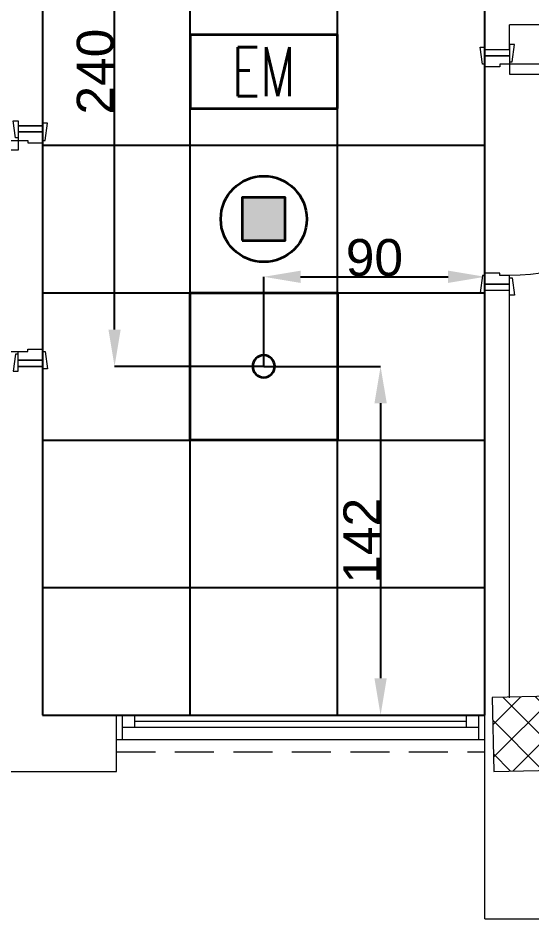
# Model space of a CAD drawing. Header units: inches. Extents: x -12418 to 57169, y -29325 to 19878.
# Drawn here: x 17698 to 19789, y -13697 to -10029 of the extents above; entities that cross this region are included whole.
import ezdxf
from ezdxf.enums import TextEntityAlignment as Align

# ---------------------------------------------------------------- set-up
doc = ezdxf.new("R2010")
doc.units = ezdxf.units.IN
doc.header["$LTSCALE"] = 25
doc.header["$MEASUREMENT"] = 0
doc.header["$PDMODE"] = 3
doc.linetypes.add('00-Ground Floor$0$HIDDEN', pattern=[9.525, 6.35, -3.175])
doc.layers.get('0').update_dxf_attribs({"color": 8})
doc.layers.get('Defpoints').update_dxf_attribs({"color": 8})
for name, color, linetype, lineweight in [('00-Ground Floor$0$Aluminum', 251, 'Continuous', 5), ('00-Ground Floor$0$C-HYDR-CTCH', 251, 'Continuous', 5), ('00-Ground Floor$0$Hatch', 254, 'Continuous', 5), ('00-Ground Floor$0$Proj', 251, 'Continuous', 5), ('00-Ground Floor$0$Walls', 251, 'Continuous', 5), ('00-Ground Floor$0$Wooden Joinery', 251, 'Continuous', 5), ('E-DIM', 6, 'Continuous', 18), ('E-LITE-CIRC-NUMB', 6, 'Continuous', 25), ('E-LITE-CLNG', 150, 'Continuous', 35), ('E-LITE-CLNG @ 100', 150, 'Continuous', 35), ('E-LITE-CTRL', 6, 'Continuous', 25), ('T-INTC-CLNG @ 100', 33, 'Continuous', 35), ('T-INTC-DEVC-NUMB', 2, 'Continuous', 25)]:
    doc.layers.add(name, color=color, linetype=linetype, lineweight=lineweight)
doc.layers.add('00-Ground Floor$0$False Ceiling', color=251, linetype='Continuous')
doc.styles.add('DC_Simplex', font='SIMPLEX.shx', dxfattribs={"width": 0.7})
doc.styles.get("Standard").update_dxf_attribs({"font": 'arial.ttf'})
doc.dimstyles.get("Standard").update_dxf_attribs({"dimtxt": 150, "dimasz": 150, "dimexe": 0.18, "dimexo": 0.0625, "dimgap": 1, "dimtad": 1, "dimdec": 0, "dimlfac": 0.1, "dimzin": 0, "dimdsep": 46, "dimtxsty": 'Standard', "dimcen": 0.09, "dimclrd": 256, "dimclrt": 7, "dimadec": 0, "dimazin": 0, "dimtfac": 1, "dimtdec": 0, "dimtofl": 0, "dimtmove": 0, "dimatfit": 3, "dimfxl": 1, "dimtolj": 1, "dimtzin": 0, "dimarcsym": 0})

# ---------------------------------------------------------------- blocks, each defined once
blk = doc.blocks.new('00-Ground Floor$0$A$C72370EFE')
at = {"layer": '00-Ground Floor$0$Wooden Joinery'}
for p, q in [((-0.01, -0.03), (-0.01, -0.07)), ((0, -0.03), (-0.01, -0.03)), ((0.04, -0.03), (0.05, -0.03)), ((0.05, -0.03), (0.05, -0.07)), ((-0.05, -0.07), (-0.05, -0.16)), ((-0.03, -0.07), (-0.03, -0.16)), ((-0.01, -0.04), (-0.02, -0.04)), ((-0.01, -0.06), (-0.02, -0.06)), ((0, -0.07), (-0.01, -0.07)), ((0.04, -0.07), (0.05, -0.07)), ((0.05, -0.04), (0.06, -0.04)), ((0.05, -0.06), (0.06, -0.06)), ((0.07, -0.07), (0.07, -0.16)), ((0.09, -0.07), (0.09, -0.16)), ((-0.01, -0.17), (-0.02, -0.17)), ((-0.01, -0.17), (-0.01, -0.19)), ((0.05, -0.17), (0.06, -0.17)), ((0.05, -0.17), (0.05, -0.19)), ((-0.01, -0.19), (-0.02, -0.19)), ((0.05, -0.19), (0.06, -0.19))]:
    blk.add_line(p, q, dxfattribs=at)
for centre, radius, start, end in [((-0.02, -0.07), 0.03, 90, 180), ((-0.02, -0.07), 0.01, 90, 180), ((0.06, -0.07), 0.03, 0, 90), ((0.06, -0.07), 0.01, 0, 90), ((-0.02, -0.16), 0.03, 180, 270), ((-0.02, -0.16), 0.01, 180, 270), ((0.06, -0.16), 0.01, 270, 0), ((0.06, -0.16), 0.03, 270, 0)]:
    blk.add_arc(centre, radius, start, end, dxfattribs=at)
blk = doc.blocks.new('00-Ground Floor$0$A$C5DAD61B4')
at = {"layer": '00-Ground Floor$0$Wooden Joinery'}
for points in [[(80, 959.1), (80, 969.1), (10, 979.1), (10, 959.1)], [(940, 959.1), (940, 969.1), (1010, 979.1), (1010, 959.1)], [(70, 859.1), (70, 849.1), (0, 839.1), (0, 859.1)], [(120, 859.1), (120, 0), (80, 0), (80, 859.1)], [(950, 859.1), (950, 849.1), (1020, 839.1), (1020, 859.1)]]:
    blk.add_lwpolyline(points, close=True, dxfattribs=at)
for points in [[(45, 859.1), (45, 959.1), (20, 959.1), (20, 859.1), (45, 859.1)], [(45, 859.1), (80, 859.1), (80, 899.1), (90, 899.1), (90, 959.1), (45, 959.1), (45, 859.1)], [(975, 859.1), (940, 859.1), (940, 899.1), (930, 899.1), (930, 959.1), (975, 959.1), (975, 859.1)], [(975, 859.1), (975, 959.1), (1000, 959.1), (1000, 859.1), (975, 859.1)]]:
    blk.add_lwpolyline(points, dxfattribs=at)
blk.add_arc((80, 859.1), 860, 272.666, 0, dxfattribs=at)
at = {"layer": '00-Ground Floor$0$Wooden Joinery', "xscale": 999.9999999998854, "yscale": 999.9999999998854, "zscale": 999.9999999998854, "rotation": 180}
blk.add_blockref('00-Ground Floor$0$A$C72370EFE', (120, 0), dxfattribs=at)
blk = doc.blocks.new('00-Ground Floor$0$A$Ce9e1c4c3')
at = {"layer": '00-Ground Floor$0$False Ceiling', "color": 254, "linetype": 'Continuous'}
for p, q in [((-82202.3, -2747.4, 0), (-82202.3, -12867.4, 0)), ((-81602.3, -12867.4), (-81602.3, -2747.4)), ((-81002.3, -12867.4), (-81002.3, -2747.4)), ((-80402.3, -12867.4, 0), (-80402.3, -2747.4, 0)), ((-82202.3, -10547.4), (-80402.3, -10547.4)), ((-82202.3, -11147.4), (-80402.3, -11147.4)), ((-82202.3, -11747.4), (-80402.3, -11747.4)), ((-82202.3, -12347.4), (-80402.3, -12347.4)), ((-82202.3, -12867.4, 0), (-80402.3, -12867.4, 0))]:
    blk.add_line(p, q, dxfattribs=at)
blk = doc.blocks.new('00-Ground Floor')
at = {"layer": '00-Ground Floor$0$Hatch'}
h = blk.add_hatch(dxfattribs=at)
h.set_pattern_fill('ANSI37', color=256, scale=30)
h.set_pattern_definition([(45, (-1981.42, -13099.68), (-67.35192, 67.35192), []), (135, (-1981.42, -13099.68), (-67.35192, -67.35192), [])])
h.paths.add_polyline_path([(48971.2, 8818.2), (48367.3, 8810.1), (48371.2, 8521.7), (48975.1, 8529.8)])
h.paths.add_polyline_path([(41810.5, 8810.5), (41227, 8805), (41207, 8513.7), (41790.5, 8519.1)])
h.paths.add_polyline_path([(27433.5, 8803.1), (26834.4, 8799), (26828.7, 8506), (27427.8, 8510)])
h.paths.add_polyline_path([(34618.7, 8805.3), (34017.5, 8797.8), (34009.3, 8512.1), (34610.5, 8519.6)])
h.paths.add_polyline_path([(20214.3, 8812.4), (19607.8, 8790.5), (19622.4, 8498), (20228.8, 8519.8)])
h.paths.add_polyline_path([(13477.7, 8802), (12255.7, 8825.9), (12249.3, 8529.8), (13471.3, 8505.8)])
h.paths.add_polyline_path([(13491.8, 1601.9), (12276.8, 1586.2), (12263.3, 1293.7), (13478.3, 1309.4)])
h.paths.add_polyline_path([(13465.7, -5591.3), (12262.6, -5607.3), (12256.9, -5900.3), (13460, -5884.3)])
h.paths.add_polyline_path([(13484.2, -12790), (12287.5, -12801.4), (12290.4, -13095.9), (13487, -13084.4)])
h.paths.add_polyline_path([(5849.2, -12787.9), (5245.6, -12791.6), (5256.3, -13077.1), (5859.8, -13073.4)])
h.paths.add_polyline_path([(5833.8, -5589.9), (5236.9, -5588.3), (5236.8, -5889.5), (5833.6, -5891)])
h.paths.add_polyline_path([(5843.6, 1599.7), (5224.3, 1600.9), (5213.7, 1298), (5833, 1296.7)])
h.paths.add_polyline_path([(5820.3, 8779.1), (5219.7, 8793.5), (5216, 8503.9), (5816.7, 8489.4)])
h.paths.add_polyline_path([(-1378.8, 8777.2), (-1981.4, 8799.9), (-1979.5, 8511.6), (-1376.9, 8488.9)])
h.paths.add_polyline_path([(-1371.1, -5601.1), (-1973.1, -5608.1), (-1969.7, -5899.7), (-1367.7, -5892.7)])
h.paths.add_polyline_path([(-1353.5, -12795.7), (-1951.9, -12796.7), (-1947.1, -13097.4), (-1348.7, -13096.4)])
h.paths.add_polyline_path([(20233.2, -12782.5), (19627.5, -12795.4), (19633.2, -13096.6), (20238.9, -13083.7)])
h.paths.add_polyline_path([(20226.6, -5590), (19632.3, -5607.6), (19634.4, -5904.1), (20228.7, -5886.6)])
h.paths.add_polyline_path([(20217.9, 1618), (19619, 1610.4), (19623, 1310.2), (20221.9, 1317.9)])
h.paths.add_polyline_path([(27418.3, 1602.8), (26816.3, 1607.5), (26820.6, 1315.3), (27422.5, 1310.7)])
h.paths.add_polyline_path([(27422, -5579.9), (26818.1, -5597.5), (26831.6, -5897.5), (27431.7, -5876.5)])
h.paths.add_polyline_path([(27438.1, -12795.9), (26834.3, -12789.3), (26831.9, -13075), (27435.7, -13081.6)])
h.paths.add_polyline_path([(34636.6, -12785.4), (34039.3, -12800), (34048.3, -13099.7), (34645.6, -13085.1)])
h.paths.add_polyline_path([(34629.3, -5597.1), (34028, -5595.2), (34029.2, -5892.4), (34630.4, -5894.3)])
h.paths.add_polyline_path([(34592.8, 1606.7), (34012, 1611.4), (34031.7, 1321.6), (34612.5, 1316.9)])
h.paths.add_polyline_path([(41796.2, 1606), (41198.6, 1619.8), (41200.6, 1327.8), (41798.2, 1314.1)])
h.paths.add_polyline_path([(41797.2, -5592.6), (41228.8, -5600.2), (41230.6, -5894.3), (41799, -5886.7)])
h.paths.add_polyline_path([(41834.3, -12789.7), (41229, -12792.4), (41230.4, -13096.9), (41835.6, -13094.3)])
h.paths.add_polyline_path([(49008.5, -12790.2), (48420.5, -12774.1), (48407.3, -13081.4), (48995.3, -13097.4)])
h.paths.add_polyline_path([(48992.7, -5590.8), (48389.5, -5589.7), (48387.5, -5886.2), (48990.7, -5887.3)])
at = {"layer": '00-Ground Floor$0$Aluminum'}
for p, q in [((19597.7, -12867.4, 0), (18097.7, -12867.4, 0)), ((18122.7, -12967.4, 0), (18122.7, -12867.4, 0)), ((18172.7, -12917.4, 0), (18172.7, -12867.4, 0)), ((19522.7, -12917.4, 0), (19522.7, -12867.4, 0)), ((19572.7, -12967.4, 0), (19572.7, -12867.4, 0)), ((18172.7, -12892.4, 0), (19522.7, -12892.4, 0)), ((19572.7, -12917.4, 0), (18122.7, -12917.4, 0)), ((19597.7, -12967.4, 0), (18097.7, -12967.4, 0))]:
    blk.add_line(p, q, dxfattribs=at)
at = {"layer": '00-Ground Floor$0$C-HYDR-CTCH', "flags": 128}
blk.add_lwpolyline([(19627.5, -12795.4), (19633.2, -13096.6), (20238.9, -13083.7), (20233.2, -12782.5), (19627.5, -12795.4)], dxfattribs=at)
at = {"layer": '00-Ground Floor$0$Proj', "linetype": '00-Ground Floor$0$HIDDEN'}
blk.add_line((18097.7, -13017.4, 0), (19597.7, -13017.4, 0), dxfattribs=at)
at = {"layer": '00-Ground Floor$0$Walls'}
for p, q in [((19597.7, -10157.4, 0), (19597.7, -7537.4, 0)), ((17797.7, -10467.4, 0), (17797.7, -8357.4, 0)), ((19697.7, -10157.4, 0), (19697.7, -10057.4, 0)), ((23849.5, -10057.4, 0), (19697.7, -10057.4, 0)), ((19597.7, -10157.4, 0), (19697.7, -10157.4, 0)), ((17697.7, -10467.4, 0), (17797.7, -10467.4, 0)), ((19597.7, -12867.4, 0), (19597.7, -11137.4, 0)), ((19597.7, -11137.4, 0), (19697.7, -11137.4, 0)), ((19697.7, -12797.4, 0), (19697.7, -11137.4, 0)), ((17697.7, -11447.4, 0), (17797.7, -11447.4, 0)), ((17797.7, -12867.4, 0), (17797.7, -11447.4, 0)), ((17797.7, -12867.4, 0), (18097.7, -12867.4, 0)), ((18097.7, -13097.4, 0), (18097.7, -12867.4, 0)), ((19597.7, -13097.4, 0), (19597.7, -12867.4, 0)), ((15977.9, -13097.4, 0), (18097.7, -13097.4, 0)), ((19597.7, -13697.4, 0), (19597.7, -13097.4, 0)), ((19597.7, -13697.4, 0), (20562.9, -13697.4, 0))]:
    blk.add_line(p, q, dxfattribs=at)
at = {"layer": '00-Ground Floor$0$False Ceiling', "color": 254}
blk.add_blockref('00-Ground Floor$0$A$Ce9e1c4c3', (100000, 0), dxfattribs=at)
at = {"layer": '00-Ground Floor$0$Wooden Joinery', "xscale": -1, "rotation": 90}
blk.add_blockref('00-Ground Floor$0$A$C5DAD61B4', (20556.8, -10137.4, 0), dxfattribs=at)
at = {"layer": '00-Ground Floor$0$Wooden Joinery', "rotation": 270}
blk.add_blockref('00-Ground Floor$0$A$C5DAD61B4', (16838.7, -10447.4, 0), dxfattribs=at)
blk = doc.blocks.new('*U13')
blk.add_lwpolyline([(-300, 300), (-300, -300), (300, -300), (300, 300)], close=True)
blk.add_circle((0, 0), 45)
at = {"layer": 'E-LITE-CIRC-NUMB', "style": 'DC_Simplex', "width": 0.7, "flags": 8}
blk.add_attdef('CIRCUIT', text='', height=200, rotation=0, dxfattribs=at).set_placement((-473.9, 300), align=Align.RIGHT)
at = {"layer": 'E-LITE-CTRL', "style": 'DC_Simplex', "width": 0.7, "flags": 8}
blk.add_attdef('CONTROL', (1118.9, -935), '', height=200, rotation=360, dxfattribs=at)
blk = doc.blocks.new('DC_LT-CL-Emergency')
blk.add_lwpolyline([(3, -1.5), (3, 1.5), (-3, 1.5), (-3, -1.5)], close=True)
at = {"style": 'DC_Simplex', "width": 0.7}
blk.add_text('EM', height=2, rotation=360, dxfattribs=at).set_placement((0, 0), align=Align.MIDDLE_CENTER)
at = {"layer": 'E-LITE-CTRL', "style": 'DC_Simplex', "width": 0.7, "flags": 8}
blk.add_attdef('CONTROL', (4.739, -1.5), '', height=2, rotation=360, dxfattribs=at)
blk = doc.blocks.new('DC_PA-CL-Speaker')
blk.add_hatch(color=256).paths.add_polyline_path([(-0.883, -0.87), (0.865, -0.87), (0.865, 0.878), (-0.883, 0.878)])
blk.add_lwpolyline([(-0.883, -0.87), (0.865, -0.87), (0.865, 0.878), (-0.883, 0.878)], close=True)
blk.add_circle((0, 0), 1.75)
at = {"layer": 'T-INTC-DEVC-NUMB', "style": 'DC_Simplex', "width": 0.7}
blk.add_attdef('DC_CONTROL', (3.364, 2.471), '', height=2, rotation=360, dxfattribs=at)
blk = doc.blocks.new('*D370')
at = {"layer": 'Defpoints', "color": 0, "transparency": 16777216}
for p in [(19597.7, -11082.7, 0), (19597.7, -11082.7), (18697.7, -11447.4)]:
    blk.add_point(p, dxfattribs=at)
at = {"layer": 'E-DIM', "color": 0, "lineweight": -2, "transparency": 16777216}
for p, q in [((18697.7, -11447.4), (18697.7, -11082.5)), ((19597.7, -11082.7), (19597.7, -11082.8))]:
    blk.add_line(p, q, dxfattribs=at)
at = {"layer": 'E-DIM', "lineweight": -2, "transparency": 16777216}
blk.add_line((18847.7, -11082.7), (19447.7, -11082.7), dxfattribs=at)
at = {"layer": 'E-DIM', "transparency": 16777216}
for points in [[(18847.7, -11057.7), (18847.7, -11107.7), (18697.7, -11082.7)], [(19447.7, -11057.7), (19447.7, -11107.7), (19597.7, -11082.7)]]:
    blk.add_solid(points, dxfattribs=at)
at = {"layer": 'E-DIM', "color": 7, "transparency": 16777216, "insert": (19147.7, -11005.1), "char_height": 150, "attachment_point": 5}
blk.add_mtext('\\A1;90', dxfattribs=at)
blk = doc.blocks.new('*D371')
at = {"layer": 'Defpoints', "color": 0, "transparency": 16777216}
for p in [(18090.4, -9047.4), (18697.7, -9047.4), (18697.7, -11447.4)]:
    blk.add_point(p, dxfattribs=at)
at = {"layer": 'E-DIM', "color": 0, "lineweight": -2, "transparency": 16777216}
for p, q in [((18697.7, -9047.4), (18090.2, -9047.4)), ((18697.7, -11447.4), (18090.2, -11447.4))]:
    blk.add_line(p, q, dxfattribs=at)
at = {"layer": 'E-DIM', "lineweight": -2, "transparency": 16777216}
blk.add_line((18090.4, -11297.4), (18090.4, -9197.4), dxfattribs=at)
at = {"layer": 'E-DIM', "transparency": 16777216}
for points in [[(18065.4, -9197.4), (18115.4, -9197.4), (18090.4, -9047.4)], [(18065.4, -11297.4), (18115.4, -11297.4), (18090.4, -11447.4)]]:
    blk.add_solid(points, dxfattribs=at)
at = {"layer": 'E-DIM', "color": 7, "transparency": 16777216, "insert": (18012.8, -10247.4), "char_height": 150, "attachment_point": 5, "rotation": 90}
blk.add_mtext('\\A1;240', dxfattribs=at)
blk = doc.blocks.new('*D372')
at = {"layer": 'Defpoints', "color": 0, "transparency": 16777216}
for p in [(18697.7, -11447.4), (17797.7, -12867.4, 0), (19172.9, -12867.4)]:
    blk.add_point(p, dxfattribs=at)
at = {"layer": 'E-DIM', "color": 0, "lineweight": -2, "transparency": 16777216}
for p, q in [((18697.8, -11447.4), (19173.1, -11447.4)), ((17797.8, -12867.4), (19173.1, -12867.4))]:
    blk.add_line(p, q, dxfattribs=at)
at = {"layer": 'E-DIM', "lineweight": -2, "transparency": 16777216}
blk.add_line((19172.9, -11597.4), (19172.9, -12717.4), dxfattribs=at)
at = {"layer": 'E-DIM', "transparency": 16777216}
for points in [[(19147.9, -11597.4), (19197.9, -11597.4), (19172.9, -11447.4)], [(19147.9, -12717.4), (19197.9, -12717.4), (19172.9, -12867.4)]]:
    blk.add_solid(points, dxfattribs=at)
at = {"layer": 'E-DIM', "color": 7, "transparency": 16777216, "insert": (19096.6, -12157.4), "char_height": 150, "attachment_point": 5, "rotation": 90}
blk.add_mtext('\\A1;142', dxfattribs=at)

msp = doc.modelspace()

# ---------------------------------------------------------------- block references
msp.add_blockref('00-Ground Floor', (0, 0))
at = {"layer": 'E-LITE-CLNG', "xscale": -1}
msp.add_blockref('*U13', (18697.7, -11447.4), dxfattribs=at)
at = {"layer": 'E-LITE-CLNG @ 100', "xscale": 100, "yscale": 100, "zscale": 100}
msp.add_blockref('DC_LT-CL-Emergency', (18697.7, -10247.4), dxfattribs=at)
at = {"layer": 'T-INTC-CLNG @ 100', "xscale": 100, "yscale": 100, "zscale": 100}
msp.add_blockref('DC_PA-CL-Speaker', (18697.7, -10847.4), dxfattribs=at)

# ---------------------------------------------------------------- dimensions: what is measured, and where the dimension line sits
at = {"layer": 'E-DIM'}
for base, p2, picture, middle in [((18090.4, -9047.4), (18697.7, -9047.4), '*D371', (18012.8, -10247.4)), ((19172.9, -12867.4), (17797.7, -12867.4, 0), '*D372', (19096.6, -12157.4))]:
    dim = msp.add_linear_dim(base=base, p1=(18697.7, -11447.4), p2=p2, angle=90, dimstyle='Standard', dxfattribs=at)
    dim.commit()
    dim.dimension.update_dxf_attribs({"geometry": picture, "text_midpoint": middle})
dim = msp.add_linear_dim(base=(19597.7, -11082.7), p1=(18697.7, -11447.4), p2=(19597.7, -11082.7, 0), dimstyle='Standard', dxfattribs=at)
dim.commit()
dim.dimension.update_dxf_attribs({"geometry": '*D370', "text_midpoint": (19147.7, -11005.1)})

doc.saveas('drawing.dxf')
